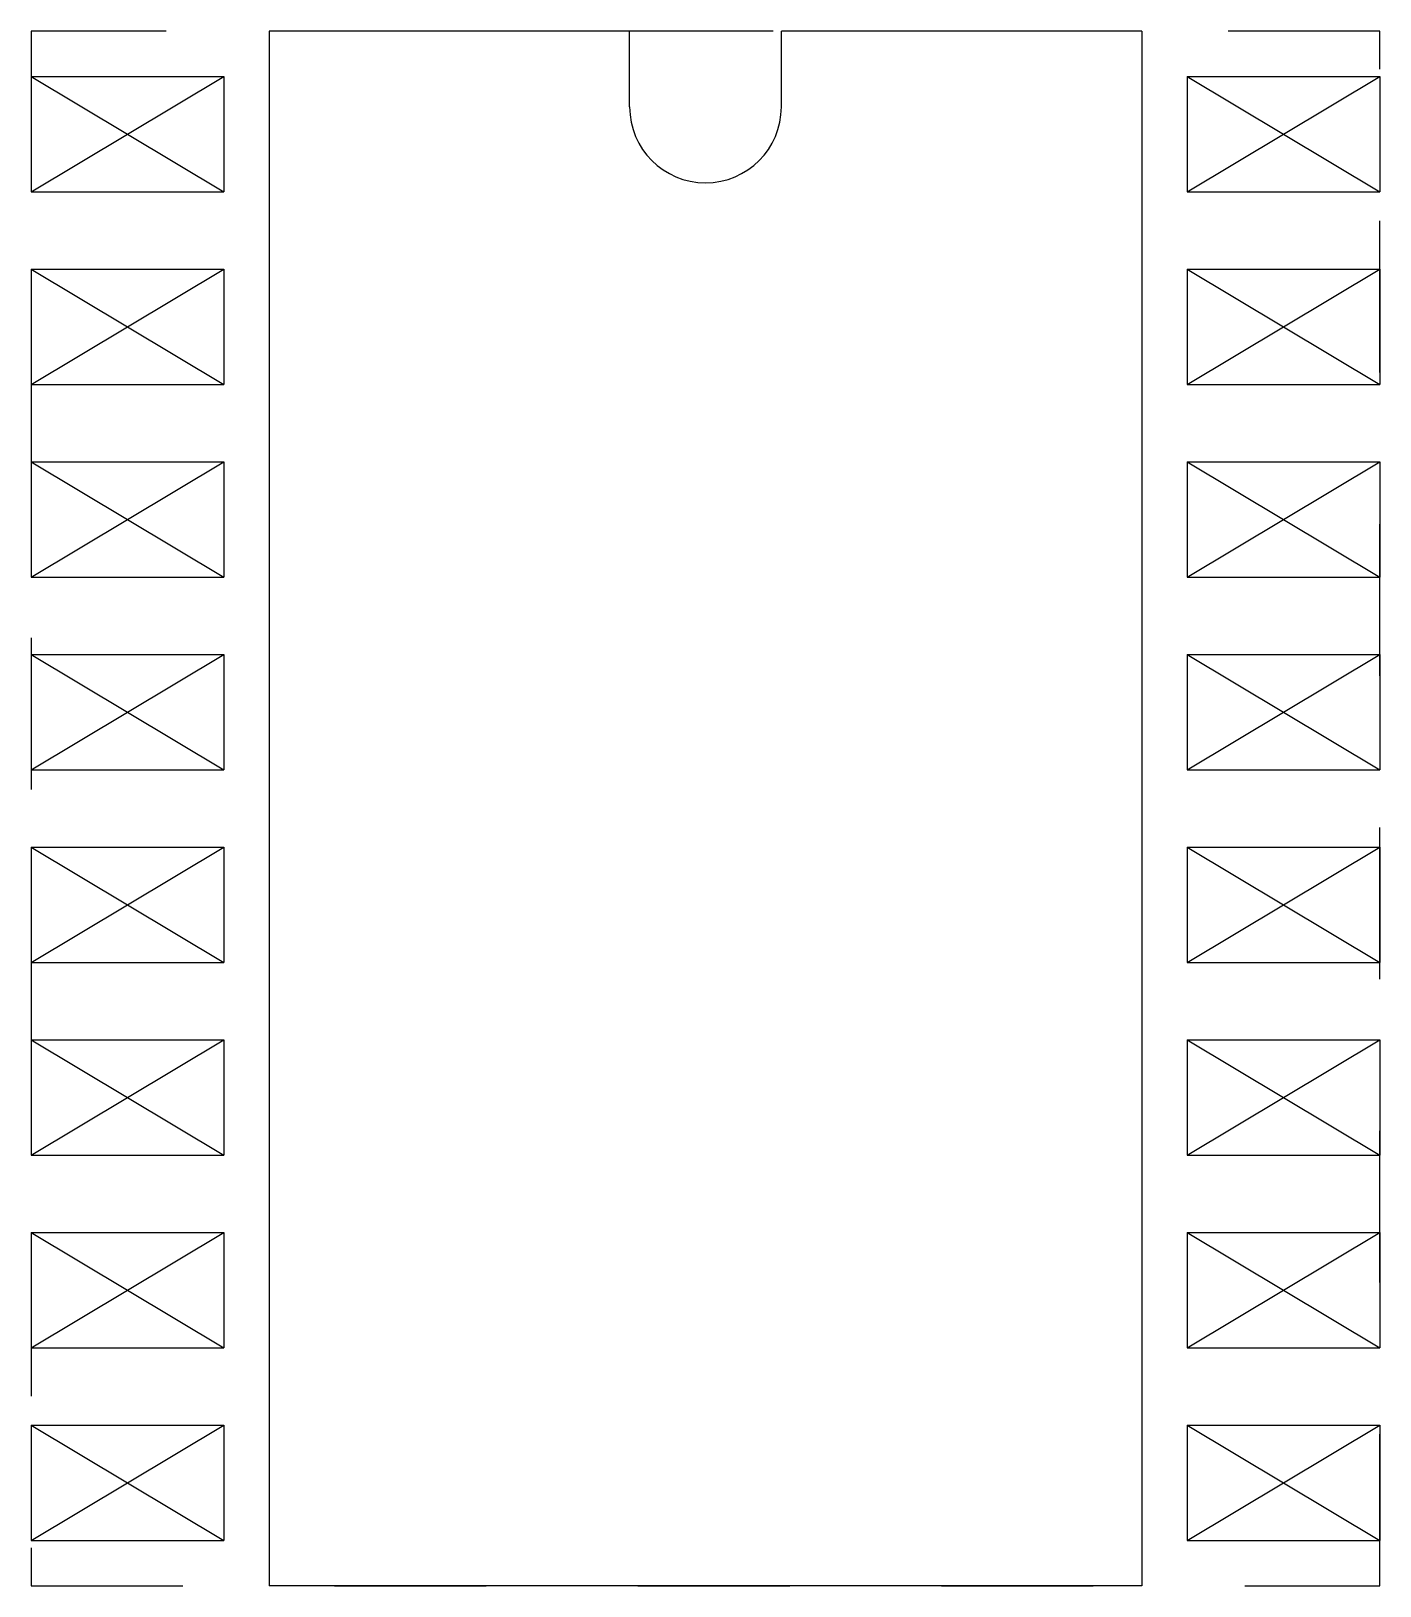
# Model space of a CAD drawing. Extents: x -0.6 to 8.3, y -9.6 to 0.7.
import ezdxf

# ---------------------------------------------------------------- set-up
doc = ezdxf.new("R2010")
doc.units = 0
doc.linetypes.add('虚线', pattern=[2, 1, -1])
for name, color, linetype in [('粗实线层', 7, 'CONTINUOUS'), ('细实线层', 7, 'CONTINUOUS'), ('虚线层', 6, '虚线')]:
    doc.layers.add(name, color=color, linetype=linetype)

msp = doc.modelspace()

# ---------------------------------------------------------------- linework, layer by layer
at = {"layer": '粗实线层'}
for p, q in [((0.935, 0.68), (0.935, -9.57)), ((3.31, 0.68), (0.935, 0.68)), ((3.31, 0.18), (3.31, 0.68)), ((4.31, 0.18), (4.31, 0.68)), ((6.685, 0.68), (4.31, 0.68)), ((6.685, 0.68), (6.685, -9.57)), ((6.685, -9.57), (0.935, -9.57))]:
    msp.add_line(p, q, dxfattribs=at)
msp.add_arc((3.81, 0.18), 0.5, 180, 0, dxfattribs=at)
at = {"layer": '细实线层'}
for p, q in [((-0.635, 0.38), (-0.635, -0.38)), ((-0.635, 0.38), (0.635, 0.38)), ((-0.635, 0.38), (0.635, -0.38)), ((-0.635, -0.38), (0.635, 0.38)), ((0.635, 0.38), (0.635, -0.38)), ((6.985, 0.38), (6.985, -0.38)), ((6.985, 0.38), (8.255, 0.38)), ((6.985, -0.38), (8.255, 0.38)), ((6.985, 0.38), (8.255, -0.38)), ((8.255, 0.38), (8.255, -0.38)), ((-0.635, -0.38), (0.635, -0.38)), ((6.985, -0.38), (8.255, -0.38)), ((-0.635, -0.89), (-0.635, -1.65)), ((-0.635, -0.89), (0.635, -0.89)), ((-0.635, -0.89), (0.635, -1.65)), ((-0.635, -1.65), (0.635, -0.89)), ((-0.635, -0.89), (0.635, -1.65)), ((0.635, -0.89), (0.635, -1.65)), ((6.985, -0.89), (6.985, -1.65)), ((6.985, -0.89), (8.255, -0.89)), ((6.985, -1.65), (8.255, -0.89)), ((6.985, -0.89), (8.255, -1.65)), ((8.255, -0.89), (8.255, -1.65)), ((-0.635, -1.65), (0.635, -1.65)), ((6.985, -1.65), (8.255, -1.65)), ((-0.635, -2.16), (-0.635, -2.92)), ((-0.635, -2.16), (0.635, -2.16)), ((-0.635, -2.16), (0.635, -2.92)), ((-0.635, -2.92), (0.635, -2.16)), ((-0.635, -2.16), (0.635, -2.92)), ((0.635, -2.16), (0.635, -2.92)), ((6.985, -2.16), (6.985, -2.92)), ((6.985, -2.16), (8.255, -2.16)), ((6.985, -2.92), (8.255, -2.16)), ((6.985, -2.16), (8.255, -2.92)), ((8.255, -2.16), (8.255, -2.92)), ((-0.635, -2.92), (0.635, -2.92)), ((6.985, -2.92), (8.255, -2.92)), ((-0.635, -3.43), (-0.635, -4.19)), ((-0.635, -3.43), (0.635, -3.43)), ((-0.635, -3.43), (0.635, -4.19)), ((-0.635, -4.19), (0.635, -3.43)), ((-0.635, -3.43), (0.635, -4.19)), ((0.635, -3.43), (0.635, -4.19)), ((6.985, -3.43), (6.985, -4.19)), ((6.985, -3.43), (8.255, -3.43)), ((6.985, -4.19), (8.255, -3.43)), ((6.985, -3.43), (8.255, -4.19)), ((8.255, -3.43), (8.255, -4.19)), ((-0.635, -4.19), (0.635, -4.19)), ((6.985, -4.19), (8.255, -4.19)), ((-0.635, -4.7), (-0.635, -5.46)), ((-0.635, -4.7), (0.635, -4.7)), ((-0.635, -4.7), (0.635, -5.46)), ((-0.635, -5.46), (0.635, -4.7)), ((-0.635, -4.7), (0.635, -5.46)), ((0.635, -4.7), (0.635, -5.46)), ((6.985, -4.7), (6.985, -5.46)), ((6.985, -4.7), (8.255, -4.7)), ((6.985, -5.46), (8.255, -4.7)), ((6.985, -4.7), (8.255, -5.46)), ((8.255, -4.7), (8.255, -5.46)), ((-0.635, -5.46), (0.635, -5.46)), ((6.985, -5.46), (8.255, -5.46)), ((-0.635, -5.97), (-0.635, -6.73)), ((-0.635, -5.97), (0.635, -5.97)), ((-0.635, -5.97), (0.635, -6.73)), ((-0.635, -6.73), (0.635, -5.97)), ((-0.635, -5.97), (0.635, -6.73)), ((0.635, -5.97), (0.635, -6.73)), ((6.985, -5.97), (6.985, -6.73)), ((6.985, -5.97), (8.255, -5.97)), ((6.985, -6.73), (8.255, -5.97)), ((6.985, -5.97), (8.255, -6.73)), ((8.255, -5.97), (8.255, -6.73)), ((-0.635, -6.73), (0.635, -6.73)), ((6.985, -6.73), (8.255, -6.73)), ((-0.635, -7.24), (-0.635, -8)), ((-0.635, -7.24), (0.635, -7.24)), ((-0.635, -7.24), (0.635, -8)), ((-0.635, -8), (0.635, -7.24)), ((-0.635, -7.24), (0.635, -8)), ((0.635, -7.24), (0.635, -8)), ((6.985, -7.24), (6.985, -8)), ((6.985, -7.24), (8.255, -7.24)), ((6.985, -8), (8.255, -7.24)), ((6.985, -7.24), (8.255, -8)), ((8.255, -7.24), (8.255, -8)), ((-0.635, -8), (0.635, -8)), ((6.985, -8), (8.255, -8)), ((-0.635, -8.51), (-0.635, -9.27)), ((-0.635, -8.51), (0.635, -8.51)), ((-0.635, -8.51), (0.635, -9.27)), ((-0.635, -9.27), (0.635, -8.51)), ((-0.635, -8.51), (0.635, -9.27)), ((0.635, -8.51), (0.635, -9.27)), ((6.985, -8.51), (6.985, -9.27)), ((6.985, -8.51), (8.255, -8.51)), ((6.985, -9.27), (8.255, -8.51)), ((6.985, -8.51), (8.255, -9.27)), ((8.255, -8.51), (8.255, -9.27)), ((-0.635, -9.27), (0.635, -9.27)), ((6.985, -9.27), (8.255, -9.27))]:
    msp.add_line(p, q, dxfattribs=at)
at = {"layer": '虚线层'}
msp.add_lwpolyline([(-0.635, 0.68), (-0.635, -9.57), (8.255, -9.57), (8.255, 0.68)], close=True, dxfattribs=at)

doc.saveas('drawing.dxf')
